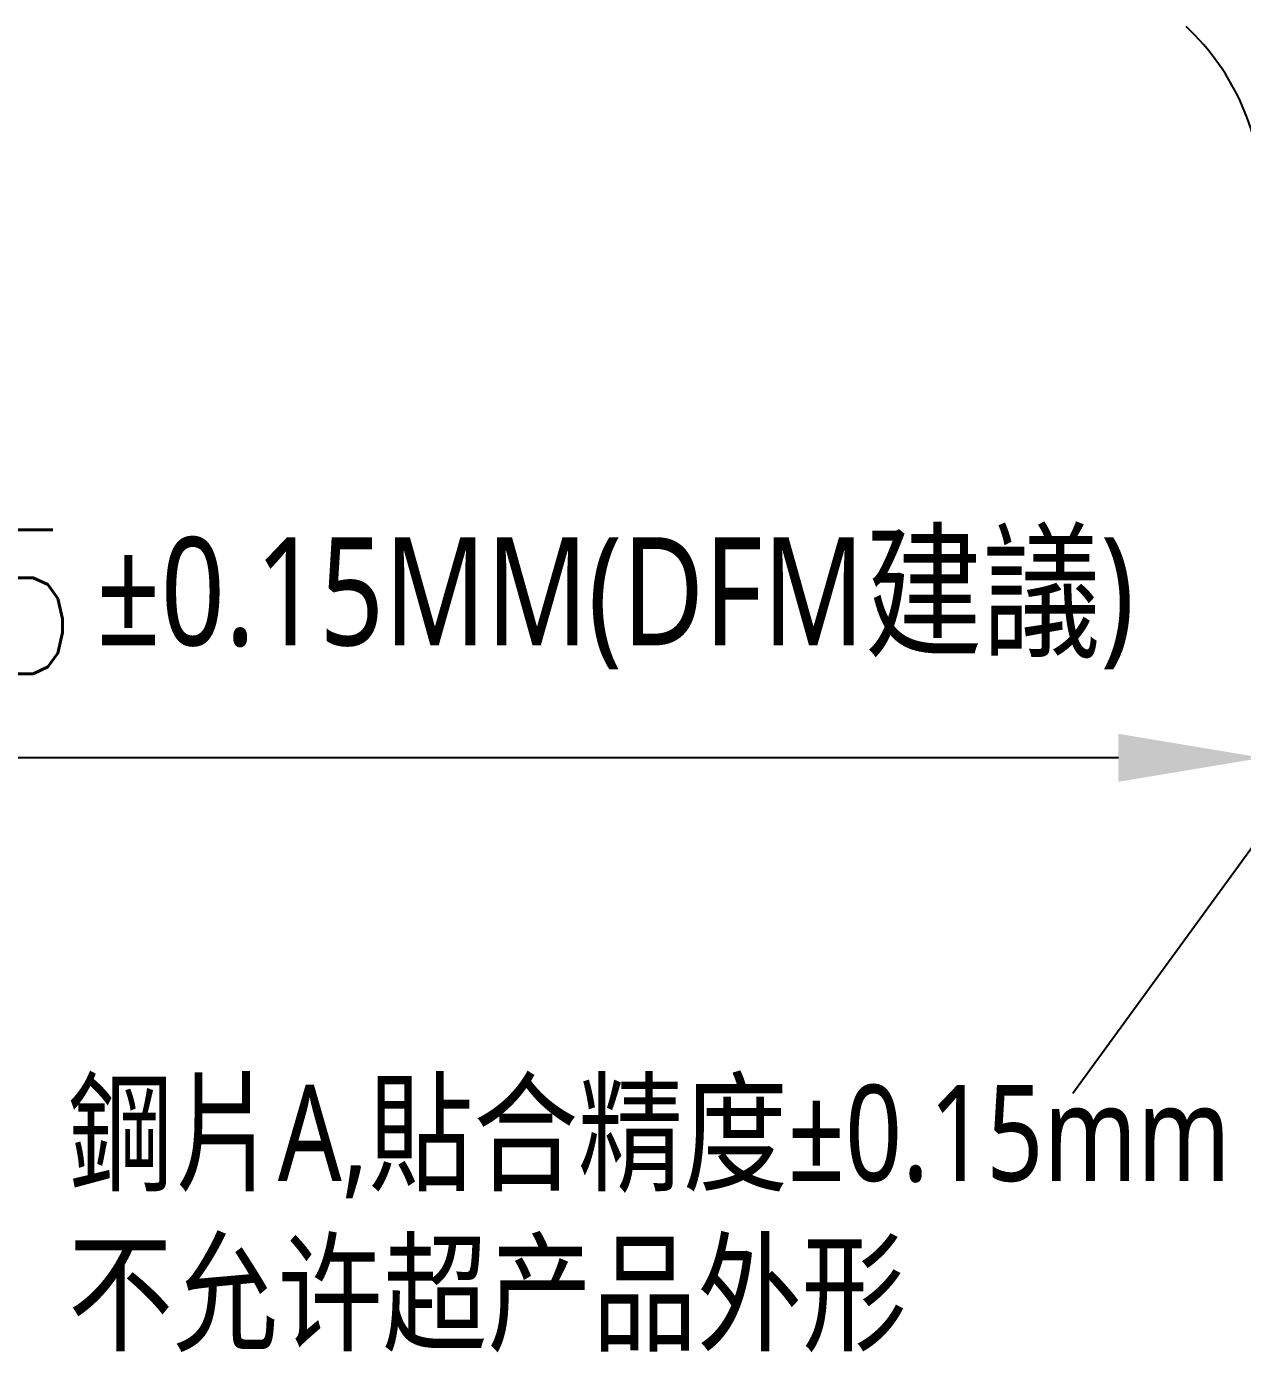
# Model space of a CAD drawing. Header units: millimetres. Extents: x 7 to 507, y -14 to 339.
# Drawn here: x 132.42 to 157.74, y 92.97 to 120.58 of the extents above; entities that cross this region are included whole.
import ezdxf

# ---------------------------------------------------------------- set-up
doc = ezdxf.new("R2010")
doc.units = ezdxf.units.MM
doc.header["$LTSCALE"] = 23.1
doc.header["$PDMODE"] = 3
doc.header["$PDSIZE"] = 6
doc.layers.get('0').update_dxf_attribs({"linetype": 'CONTINUOUS'})
doc.layers.get('Defpoints').update_dxf_attribs({"linetype": 'CONTINUOUS'})
doc.layers.add('備注', color=1, linetype='CONTINUOUS')
doc.styles.get("Standard").update_dxf_attribs({"font": 'simplex.shx', "width": 0.8})
doc.dimstyles.new('DIMSTYLE_1', dxfattribs={"dimtxt": 3, "dimasz": 3, "dimexe": 2, "dimexo": 0.35, "dimgap": 0.75, "dimtad": 1, "dimdec": 3, "dimzin": 0, "dimdsep": 46, "dimtxsty": 'Standard', "dimcen": 0.09, "dimadec": 3, "dimazin": 0, "dimtp": 0.001, "dimtm": 0.001, "dimtfac": 1, "dimtdec": 3, "dimtofl": 0, "dimtmove": 0, "dimatfit": 3, "dimfxl": 0, "dimtolj": 1, "dimtzin": 0, "dimarcsym": 0})

# ---------------------------------------------------------------- blocks, each defined once
blk = doc.blocks.new('*D1415')
at = {"color": 0, "lineweight": -2}
for p, q in [((158.156, 103.351), (158.156, 107.351)), ((158.306, 103.351), (158.306, 107.351)), ((155.156, 105.351), (125.87, 105.351)), ((161.306, 105.351), (164.306, 105.351))]:
    blk.add_line(p, q, dxfattribs=at)
at = {"color": 0}
for points in [[(155.156, 104.851), (155.156, 105.851), (158.156, 105.351)], [(161.306, 105.851), (161.306, 104.851), (158.306, 105.351)]]:
    blk.add_solid(points, dxfattribs=at)
at = {"layer": 'Defpoints', "color": 0}
for p in [(158.306, 105.351), (158.156, 103.001), (158.306, 103.001)]:
    blk.add_point(p, dxfattribs=at)
at = {"color": 0, "insert": (133.478, 110.101), "char_height": 3, "attachment_point": 3, "line_spacing_factor": 0.9}
blk.add_mtext('\\A1;0.15', dxfattribs=at)

msp = doc.modelspace()

# ---------------------------------------------------------------- linework, layer by layer
at = {"color": 3}
msp.add_arc((153.1563, 116.9241), 5, 0, 47, dxfattribs=at)
at = {"layer": '備注'}
msp.add_line((154.2104, 98.3688), (158.6563, 104.4765), dxfattribs=at)

# ---------------------------------------------------------------- texts
at = {"layer": '備注', "attachment_point": 1}
for s, insert, char_height, width in [('{\\fMicrosoft JhengHei|b0|i0|c136|p0;%%P0.15MM(DFM建議)}', (133.8697, 109.9434), 2.25, 25.845277), ('{\\fMicrosoft JhengHei|b0|i0|c136|p0;鋼片A,貼合精度%%P0.15mm\\P\\fMicrosoft JhengHei|b0|i0|c136|p0;不允许超产品外形}', (133.2855, 98.5389), 2, 29.64466)]:
    msp.add_mtext(s, dxfattribs=dict(at, insert=insert, char_height=char_height, width=width))

# ---------------------------------------------------------------- dimensions: what is measured, and where the dimension line sits
at = {"color": 2}
dim = msp.add_linear_dim(base=(158.3063, 105.3515), p1=(158.1563, 103.0015), p2=(158.3063, 103.0015), text='0.15', dimstyle='DIMSTYLE_1', dxfattribs=at)
dim.commit()
dim.dimension.update_dxf_attribs({"geometry": '*D1415', "text_midpoint": (130.049, 105.3515), "dimtype": 160})

doc.saveas('drawing.dxf')
